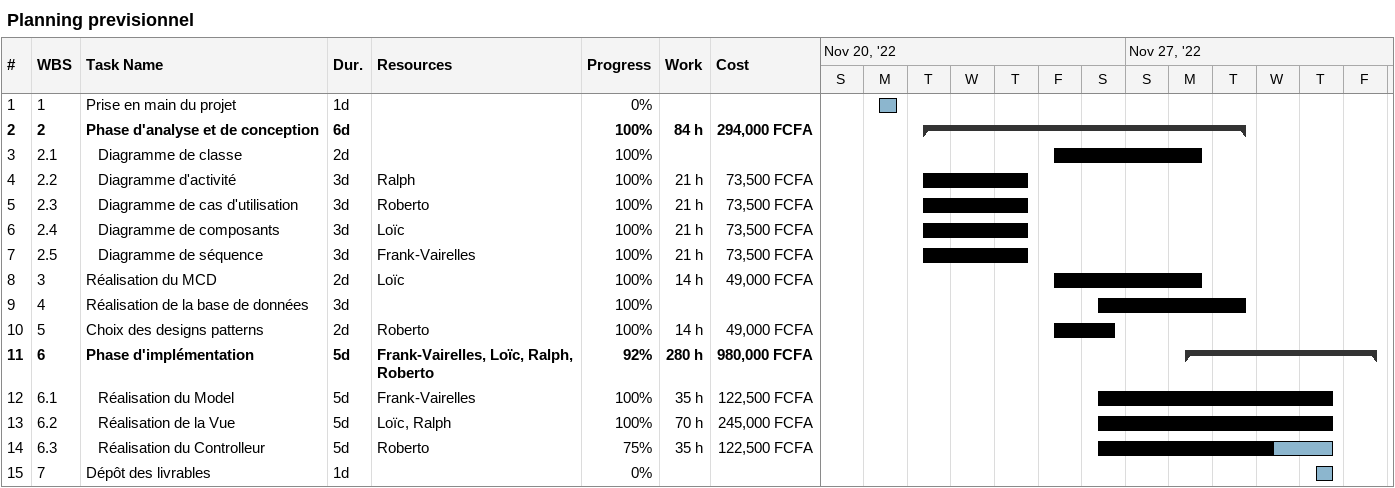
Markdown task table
Planning previsionnel

| ID | WBS | Task | Duration | Start | Finish | Resources | % complete | Work (h) | Cost (FCFA) |
|---|---|---|---|---|---|---|---|---|---|
| 1 | 1 | Prise en main du projet | 1d | 2022-11-21 | 2022-11-21 |  | 0 |  |  |
| 2 | 2 | **Phase d'analyse et de conception** | 6d | 2022-11-22 | 2022-11-29 |  | 100 | 84 | 294000 |
| 3 | 2.1 | Diagramme de classe | 2d | 2022-11-25 | 2022-11-28 |  | 100 |  |  |
| 4 | 2.2 | Diagramme d'activité | 3d | 2022-11-22 | 2022-11-24 | Ralph | 100 | 21 | 73500 |
| 5 | 2.3 | Diagramme de cas d'utilisation | 3d | 2022-11-22 | 2022-11-24 | Roberto | 100 | 21 | 73500 |
| 6 | 2.4 | Diagramme de composants | 3d | 2022-11-22 | 2022-11-24 | Loïc | 100 | 21 | 73500 |
| 7 | 2.5 | Diagramme de séquence | 3d | 2022-11-22 | 2022-11-24 | Frank-Vairelles | 100 | 21 | 73500 |
| 8 | 3 | Réalisation du MCD | 2d | 2022-11-25 | 2022-11-28 | Loïc | 100 | 14 | 49000 |
| 9 | 4 | Réalisation de la base de données | 3d | 2022-11-26 | 2022-11-29 |  | 100 |  |  |
| 10 | 5 | Choix des designs patterns | 2d | 2022-11-25 | 2022-11-26 | Roberto | 100 | 14 | 49000 |
| 11 | 6 | **Phase d'implémentation** | 5d | 2022-11-28 | 2022-12-02 | Frank-Vairelles, Loïc, Ralph, Roberto | 92 | 280 | 980000 |
| 12 | 6.1 | Réalisation du Model | 5d | 2022-11-26 | 2022-12-01 | Frank-Vairelles | 100 | 35 | 122500 |
| 13 | 6.2 | Réalisation de la Vue | 5d | 2022-11-26 | 2022-12-01 | Loïc, Ralph | 100 | 70 | 245000 |
| 14 | 6.3 | Réalisation du Controlleur | 5d | 2022-11-26 | 2022-12-01 | Roberto | 75 | 35 | 122500 |
| 15 | 7 | Dépôt des livrables | 1d | 2022-12-01 | 2022-12-01 |  | 0 |  |  |
